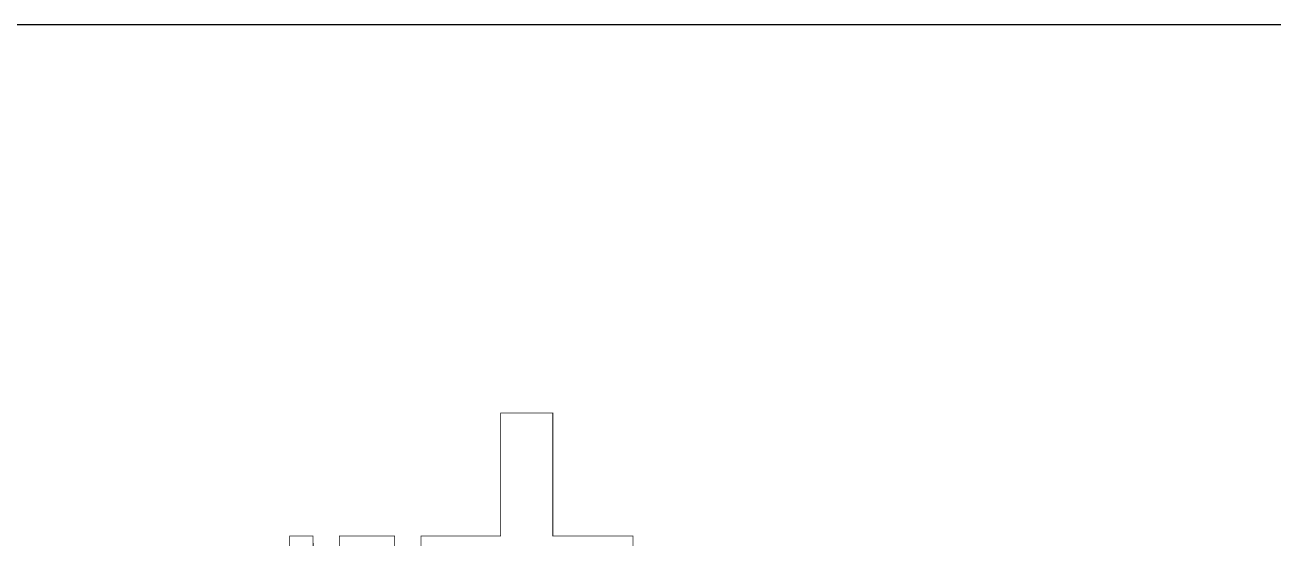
# Model space of a CAD drawing. Header units: millimetres. Extents: x -691095 to 2797013, y -349436 to 2050109.
# Drawn here: x 1348561 to 1530600, y 1625153 to 1700000 of the extents above; entities that cross this region are included whole.
import ezdxf

# ---------------------------------------------------------------- set-up
doc = ezdxf.new("R2010")
doc.units = ezdxf.units.MM
doc.header["$LTSCALE"] = 1000
doc.layers.add('C-XREF-SLCT', color=7, linetype='Continuous', plot=False)
doc.layers.add('防火分区', color=2, linetype='Continuous')
doc.styles.add('Acs', font='Stfangso_1.ttf', dxfattribs={"width": 0.7})

# ---------------------------------------------------------------- blocks, each defined once
blk = doc.blocks.new('AcsAcadShareArea')
blk.add_lwpolyline([(0, 0), (118900, 0), (118900, 85000), (0, 85000)], close=True)
at = {"style": 'Acs', "width": 0.8}
blk.add_attdef('唯一编号', (7537.4, 860.8), '', height=1000, dxfattribs=at)

msp = doc.modelspace()

# ---------------------------------------------------------------- linework, layer by layer
at = {"layer": '防火分区', "const_width": 100}
for points in [[(1406303.52644, 1622879.81304), (1406303.52706, 1625439.92939), (1417953.52671, 1625439.92939), (1417953.52671, 1643379.81282), (1425553.52671, 1643379.81282), (1425553.66161, 1625439.92939), (1429840.06693, 1625439.92931), (1429840.0667, 1625439.92939), (1437253.52671, 1625439.92939), (1437253.52671, 1622880.38771)], [(1406303.52644, 1622879.81304), (1406303.52706, 1625439.92939), (1417953.52671, 1625439.92939), (1417953.52671, 1643379.81282), (1425553.52671, 1643379.81282), (1425553.66161, 1625439.92939), (1429840.06693, 1625439.92931), (1429840.0667, 1625439.92939), (1437253.52671, 1625439.92939), (1437253.52671, 1622880.38771)], [(1387191.18891, 1623779.81282), (1387191.18891, 1625439.92939), (1390591.18891, 1625439.92939), (1390603.52675, 1622879.81282)], [(1387191.18891, 1623779.81282), (1387191.18891, 1625439.92939), (1390591.18891, 1625439.92939), (1390603.52675, 1622879.81282)], [(1394403.52678, 1622899.75454), (1394403.52678, 1625459.8711), (1402503.52703, 1625439.92939), (1402503.5264, 1622879.81304)], [(1394403.52678, 1622899.75454), (1394403.52678, 1625459.8711), (1402503.52703, 1625439.92939), (1402503.5264, 1622879.81304)]]:
    msp.add_lwpolyline(points, dxfattribs=at)

# ---------------------------------------------------------------- block references
at = {"layer": 'C-XREF-SLCT', "xscale": 20, "yscale": 20, "zscale": 20}
msp.add_blockref('AcsAcadShareArea', (0, 0), dxfattribs=at)

doc.saveas('drawing.dxf')
